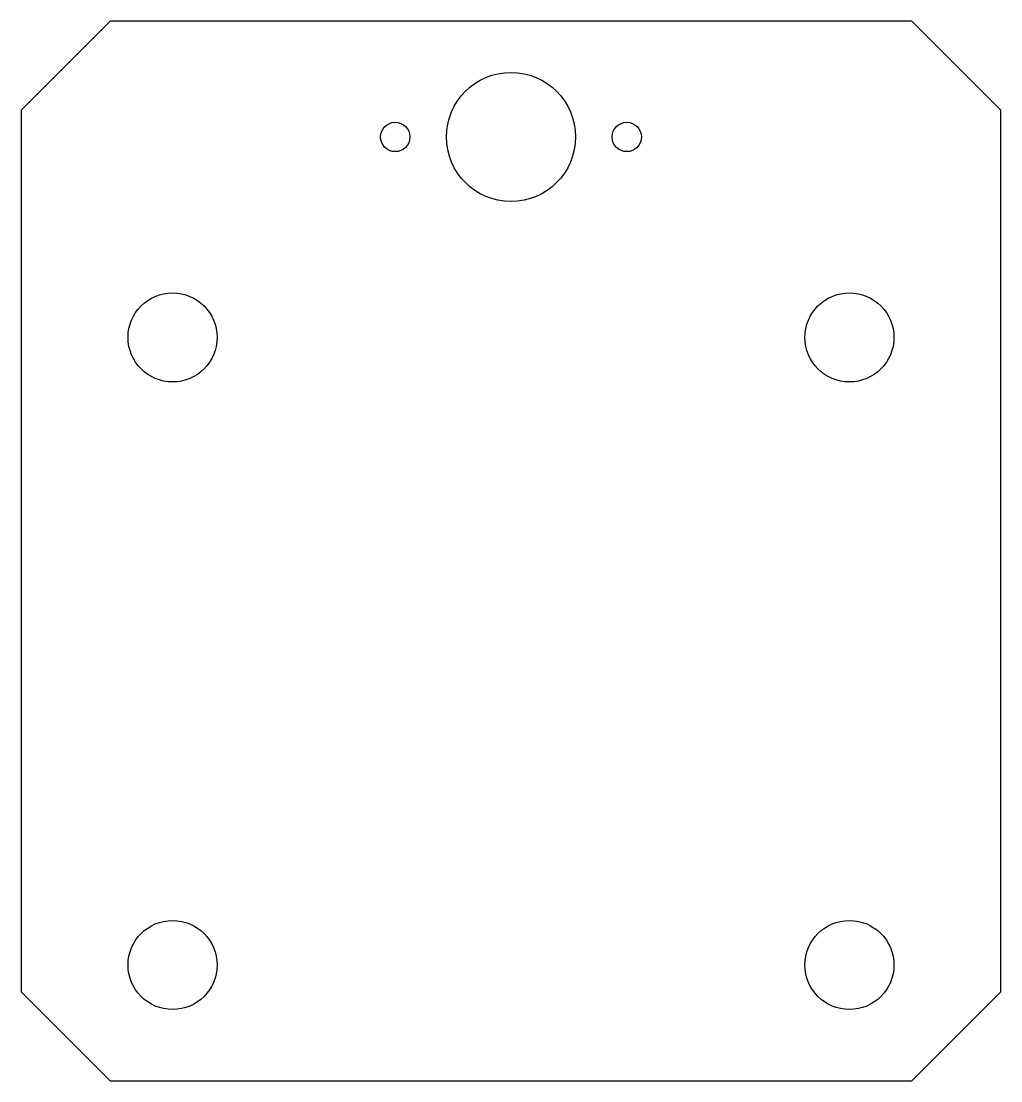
# Model space of a CAD drawing. Header units: millimetres. Extents: x 0 to 110, y 0 to 119.
import ezdxf

# ---------------------------------------------------------------- set-up
doc = ezdxf.new("R2010")
doc.units = ezdxf.units.MM

msp = doc.modelspace()

# ---------------------------------------------------------------- linework, layer by layer
at = {"color": 7, "linetype": 'Continuous', "lineweight": 25}
for p, q in [((10, 118.95), (0, 108.95)), ((100, 118.95), (10, 118.95)), ((110, 108.95), (100, 118.95)), ((0, 108.95), (0, 10)), ((110, 10), (110, 108.95)), ((0, 10), (10, 0)), ((100, 0), (110, 10)), ((10, 0), (100, 0))]:
    msp.add_line(p, q, dxfattribs=at)
for centre, radius in [((55, 105.95), 7.25), ((42, 105.95), 1.65), ((68, 105.95), 1.65), ((17, 83.45), 5), ((93, 83.45), 5), ((17, 13), 5), ((93, 13), 5)]:
    msp.add_circle(centre, radius, dxfattribs=at)

doc.saveas('drawing.dxf')
